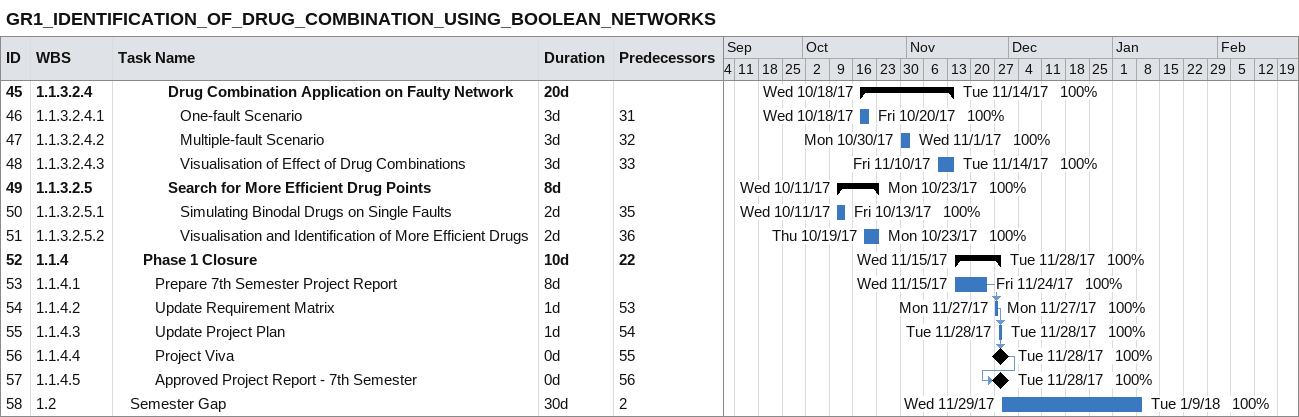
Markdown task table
GR1_IDENTIFICATION_OF_DRUG_COMBINATION_USING_BOOLEAN_NETWORKS

| ID | WBS | Task | Duration | Start | Finish | Predecessors | % complete |
|---|---|---|---|---|---|---|---|
| 45 | 1.1.3.2.4 | **Drug Combination Application on Faulty Network** | 20d | 2017-10-18 | 2017-11-14 |  | 100 |
| 46 | 1.1.3.2.4.1 | One-fault Scenario | 3d | 2017-10-18 | 2017-10-20 | 31 | 100 |
| 47 | 1.1.3.2.4.2 | Multiple-fault Scenario | 3d | 2017-10-30 | 2017-11-01 | 32 | 100 |
| 48 | 1.1.3.2.4.3 | Visualisation of Effect of Drug Combinations | 3d | 2017-11-10 | 2017-11-14 | 33 | 100 |
| 49 | 1.1.3.2.5 | **Search for More Efficient Drug Points** | 8d | 2017-10-11 | 2017-10-23 |  | 100 |
| 50 | 1.1.3.2.5.1 | Simulating Binodal Drugs on Single Faults | 2d | 2017-10-11 | 2017-10-13 | 35 | 100 |
| 51 | 1.1.3.2.5.2 | Visualisation and Identification of More Efficient Drugs | 2d | 2017-10-19 | 2017-10-23 | 36 | 100 |
| 52 | 1.1.4 | **Phase 1 Closure** | 10d | 2017-11-15 | 2017-11-28 | 22 | 100 |
| 53 | 1.1.4.1 | Prepare 7th Semester Project Report | 8d | 2017-11-15 | 2017-11-24 |  | 100 |
| 54 | 1.1.4.2 | Update Requirement Matrix | 1d | 2017-11-27 | 2017-11-27 | 53 | 100 |
| 55 | 1.1.4.3 | Update Project Plan | 1d | 2017-11-28 | 2017-11-28 | 54 | 100 |
| 56 | 1.1.4.4 | Project Viva | 0d | 2017-11-28 | 2017-11-28 | 55 | 100 |
| 57 | 1.1.4.5 | Approved Project Report - 7th Semester | 0d | 2017-11-28 | 2017-11-28 | 56 | 100 |
| 58 | 1.2 | Semester Gap | 30d | 2017-11-29 | 2018-01-09 | 2 | 100 |
